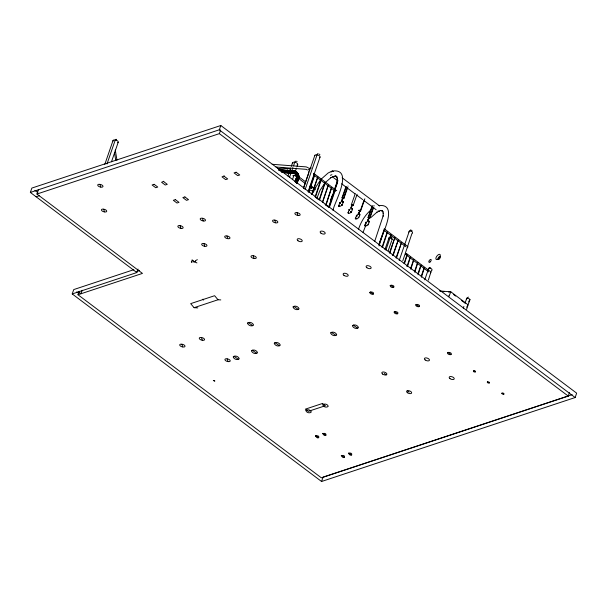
<?xml version="1.0" encoding="UTF-8"?>
<svg xmlns="http://www.w3.org/2000/svg" width="607" height="607" viewBox="0 0 607 607"><rect width="100%" height="100%" fill="white"/><g stroke="black" fill="none" stroke-linecap="round" stroke-linejoin="round"><path stroke-width="0.91" d="M352.409 208.891L352.272 209.87A5.364 2.542 -53 0 1 351.878 211.016L350.08 213.011A4.074 1.935 -53 0 1 349.025 213.361L348.372 213.269M359.845 214.483L359.708 215.462A5.364 2.542 -53 0 1 359.314 216.608L357.515 218.603A4.074 1.935 -53 0 1 356.461 218.96L355.619 218.763M192.237 261.905C191.053 263.999 190.704 259.348 193.36 260.911M296.648 176.409L296.459 177.343M296.565 177.676L296.747 175.924L296.178 174.535M296.861 177.35L296.694 175.651M296.998 176.296L295.397 181.402M297.096 177.494L296.96 175.871M298.91 176.652L298.621 178.504M298.925 177.737L299.016 176.758M311.535 187.927C312.119 189.225 312.924 185.659 311.649 187.593M348.183 212.738L348.266 212.222A4.681 2.216 -53 0 1 348.342 211.942M346.293 186.797L342.378 197.92L342.682 198.314L343.516 198.292L347.128 188.026M360.262 210.895L359.124 210.515L360.262 210.895L364.177 199.771M372.349 206.395L368.434 217.518L368.737 217.921L369.572 217.898L373.184 207.632M369.572 217.898L368.487 217.458M333.509 194.726L333.509 195.105M351.529 207.382C349.237 209.483 353.471 202.913 351.385 207.92M290.078 170.886L290.358 170.051M315.2 189.786L315.291 189.346M448.922 295.814L448.892 296.398L450.834 291.838L439.551 290.95M359.048 213.717C359.261 211.653 357.348 214.15 358.904 213.96M368.366 220.72C368.654 218.823 366.658 220.811 368.123 221.031M296.762 176.728L295.048 181.516M298.416 178.534L298.667 175.863M298.765 178.42L298.97 177.494M392.039 239.477L391.887 240.084C394.004 238.452 387.509 236.533 388.647 239.158M287.953 169.034L287.771 168.518L287.21 169.125M407.297 247.337L407.403 247.815L407.927 246.692L384.231 228.786M343.281 202.199C343.281 200.469 341.483 202.913 343.122 202.412M308.531 191.751L308.986 191.941L308.493 191.812L314.343 174.71M308.986 191.941L314.821 174.869M317.749 177.032L311.657 194.187L312.142 194.316L311.679 194.263M312.142 194.316L317.818 177.047M320.928 179.664L315.109 196.835L315.564 196.888L321.24 179.626M319.107 199.847L324.927 182.669M319.085 199.741L319.563 199.9L325.177 182.616M322.378 202.306L328.197 185.135M322.59 202.412L328.448 185.082M325.777 204.863L331.513 187.624M331.695 187.563L326.149 204.847L325.663 204.726M328.956 207.26L334.783 190.082M328.941 207.154L329.419 207.313L335.254 190.241M379.694 242.428L383.791 230.448M379.026 245.934L384.398 229.56M381.978 247.368L387.243 231.973M382.471 247.489L387.562 231.935M385.893 250.069L391.158 234.674L390.688 234.659M389.398 252.952L394.831 237.754M389.891 253.073L394.853 237.496M392.676 255.41L398.253 239.977L393.161 255.539M395.984 257.907L401.546 242.732M396.477 258.028L401.5 242.459M404.042 263.377L407.001 254.781M404.535 263.506L407.289 254.773M406.925 266.572L410.135 257.186M407.692 265.881L410.446 257.148M410.628 268.332L413.686 259.705M410.825 269.311L413.807 259.713M414.627 271.337L417.555 262.77M414.824 272.315L417.806 262.717M417.897 273.803L420.833 265.236M418.094 274.781L421.144 265.198M421.212 276.291L424.141 267.725M421.41 277.27L424.452 267.687M322.347 202.237L322.841 202.359M404.998 245.129L404.573 245.107M138.047 269.053L136.848 272.551L30.35 192.442L31.852 188.071L220.819 125.505L576.65 393.161L575.148 397.532L321.566 481.495L72.225 293.94L73.735 289.577L133.859 269.667M569.457 392.585L568.251 396.083L321.369 477.823L77.984 294.752L142.448 273.408L36.936 194.043L38.438 189.672M104.799 164.421L113.046 140.467M106.991 163.996L115.239 140.042L116.134 139.269M111.483 161.788L118.206 142.273M77.984 294.752L79.191 291.254M82.203 290.26L80.997 293.75L78.493 291.868M163.64 181.607L167.274 184.346L165.241 185.021L161.606 182.282L163.761 181.258M220.819 125.505L219.317 129.875L575.148 397.532M36.936 194.043L219.355 133.639L220.561 130.141M224.051 176.205L227.686 178.936L225.645 179.611L222.01 176.88L224.173 175.848M287.923 176.083L289.152 172.525M289.767 170.742L290.685 168.078M291.299 166.295L292.521 162.737M289.501 177.434L291.034 172.98M291.648 171.204L292.87 167.646M293.485 165.863C294.251 165.21 294.395 160.385 295.92 161.265M292.468 179.664L294 175.218M279.713 170.438L295.268 171.69L296.451 168.101M297.066 166.318L297.68 164.543M295.184 181.432L296.664 177.138M295.548 181.303L296.436 178.724M295.359 182.275L297.24 176.69L296.436 174.126A3.24 2.352 71.7 0 0 295.404 173.276L281.436 172.047M295.655 182.335L297.43 177.176A2.451 1.783 71.7 0 0 297.521 175.802L296.679 173.966A3.445 2.504 71.7 0 0 294.721 172.82L281.527 171.804M295.966 182.449L297.855 176.812L296.914 173.784A3.817 2.777 71.7 0 0 295.692 172.79L281.565 171.515M296.269 182.593L298.166 176.918L297.134 173.594A4.196 3.05 71.7 0 0 295.791 172.494L280.813 171.144M296.542 182.76L298.432 175.825M296.77 182.95L298.553 177.775M297.225 181.986L298.113 179.399M296.937 183.139L298.72 177.965M297.035 183.314L298.819 178.139M296.982 183.595L298.834 178.299M303.47 187.995L308.5 173.382L308.485 171.66M303.515 188.261L314.851 155.346M305.093 189.612L317.036 154.914L317.727 153.624L318.243 153.867M308.06 191.842L320.003 157.152M317.089 197.852L319.995 190.355L324.988 182.919M328.698 206.934L337.257 181.136L337.158 181.607L337.302 178.549L337.386 179.111L336.771 176.804L337.044 177.35L335.747 175.886L336.718 176.614L334.814 176.053L335.39 176.151L332.97 176.538L333.486 176.447M333.076 210.485C332.894 204.946 355.004 168.351 332.53 170.992M341.938 199.551C340.413 204.051 344.207 197.343 342.143 199.597M344.427 195.697L344.867 194.422M359.147 213.216C360.679 209.392 356.977 214.81 359.374 213.186M358.449 229.537C360.702 222.185 364.868 215.439 370.551 210.242M363.047 232.42L365.96 224.924M374.663 241.51L383.214 215.713L383.123 216.175L383.267 213.125L383.343 213.687L382.736 211.38L383.002 211.926L381.712 210.462L382.676 211.19L380.779 210.629M379.041 245.053C378.859 239.522 400.961 202.928 378.495 205.568M384.937 249.538L389.155 237.481L390.316 236.616L391.523 237.178M388.23 250.714L391.583 240.971M321.566 481.495L323.068 477.125L572.151 394.656M399.201 260.509L409.27 231.275L410.681 229.871L412.168 230.903M402.798 260.798L411.963 233.467M424.756 279.827L428.709 268.355L429.513 267.604L430.712 267.892M428.352 280.13L431.402 270.54M463.285 308.219L463.892 306.444M465.114 302.901L466.889 297.938L468.483 297.096M466.571 309.395L469.317 301.421M333.926 191.721L337.841 180.598M334.29 191.835L337.302 183.284M342.014 197.806L345.929 186.683M343.873 198.413A0.979 0.47 16.3 0 0 342.652 197.578A0.979 0.47 16.3 0 0 342.31 198.33A0.979 0.47 16.3 0 0 343.873 198.413L347.788 187.29M351.332 204.809L355.239 193.686M353.183 205.416A0.979 0.47 16.3 0 0 351.961 204.582A0.979 0.47 16.3 0 0 351.62 205.333A0.979 0.47 16.3 0 0 353.183 205.416L357.098 194.293M360.619 211.008A0.979 0.47 16.3 0 0 359.397 210.174A0.979 0.47 16.3 0 0 359.056 210.925A0.979 0.47 16.3 0 0 360.619 211.008L364.534 199.885M368.077 217.405L372.288 205.424M369.929 218.012A0.979 0.47 16.3 0 0 368.707 217.177A0.979 0.47 16.3 0 0 368.366 217.928A0.979 0.47 16.3 0 0 369.929 218.012L373.844 206.888M468.733 301.907L469.803 299.289L469.621 300.541C471.738 298.91 465.243 296.982 466.381 299.608M313.394 192.305L315.291 187.859L320.579 179.9M333.547 194.354L333.524 194.984M356.248 216.35L356.112 216.646A4.681 2.216 -53 0 0 355.778 217.534M202.776 299.334L203.535 299.995L203.072 299.183M331.414 197.67L331.733 197.093M368.191 224.469L368.624 223.611A5.364 2.542 -53 0 0 369.018 222.465L369.155 221.487L368.183 220.204L365.422 223.649A4.681 2.216 -53 0 0 365.019 224.818L364.928 225.766L365.771 225.963A4.074 1.935 -53 0 0 366.825 225.607C369.458 224.818 367.114 224.567 367.994 224.249M333.63 194.24L331.483 196.585L332.181 197.321M356.567 215.773L358.342 213.778M313.5 174.232L313.69 173.314M430.568 272.793L430.849 271.974M309.471 170.013C307.256 170.726 309.927 166.788 311.323 168.078M342.378 197.92L343.425 197.905M466.692 307.172L467.663 305.655L467.625 304.464L450.834 291.838L448.679 292.058M278.932 169.065L279.531 168.989M350.368 208.762L348.676 211.054A4.681 2.216 -53 0 0 348.433 211.646M331.118 172.069L332.431 171.03L333.448 171.584M380.422 210.386L379.109 211.426L378.093 210.872M412.548 233.217C413.488 231.487 408.807 230.053 408.815 232.117M431.987 270.29C432.928 268.56 428.246 267.126 428.254 269.189M321.103 179.209L328.152 172.987L332.014 171.083M325.587 182.312L331.035 177.578L330.671 177.805L332.78 176.789M370.945 217.496L377 212.154L376.636 212.374L379.451 211.024M331.938 174.702L330.367 175.294M331.134 200.158L330.398 199.771L331.232 199.415M355.968 218.839C354.784 219.575 355.353 217.124 356.127 218.209M352.326 209.491L352.356 208.58L351.779 209.377M368.426 220.174L368.684 220.189M193.716 262.103L195.666 261.367M30.35 192.442L219.962 129.564M36.101 196.767L39.197 195.742M136.825 271.397L139.496 270.517M72.225 293.94L136.848 272.551M218.012 299.759L214.612 295.708L190.674 303.637L194.073 307.688L218.012 299.759L220.789 299.911M292.771 175.825L296.656 174.55M308.986 168.845L309.532 169.118M348.304 213.383L347.887 212.594L348.722 212.746M277.801 168.67L281.898 168.238L288.742 168.571M405.779 254.576L406.326 253.407L405.726 254.545L428.686 271.883M352.743 204.908C350.451 204.771 353.357 205.72 352.743 204.999M350.922 207.882L351.165 208.459M358.411 217.071L358.555 217.746L358.919 217.564M194.073 307.688L197.776 307.893M272.141 164.277L306.095 166.879L308.31 167.744M276.026 167.024L306.36 169.345L307.468 170.006M279 169.732L294.084 170.893M278.643 169.854L294.266 170.962M279.387 169.952L294.441 171.106L295.814 171.675A5.387 3.915 71.7 0 1 297.536 173.086M278.514 170.028L295.184 171.432M279.819 170.749L295.844 172.198A4.598 3.346 71.7 0 1 297.316 173.405L297.711 173.959M282.24 172.289L295.222 173.443A3.081 2.238 71.7 0 1 296.216 174.247L296.474 174.619M283.014 172.464L294.873 173.556A3.081 2.238 71.7 0 1 295.859 174.368M282.832 172.479L294.114 173.344M440.356 291.406L444.051 291.694M311.376 187.199L315.792 187.927M310.45 190.56L313.644 190.909L313.242 190.81M342.257 200.515C341.604 199.771 341.718 202.397 342.318 200.636M293.902 170.908L294.919 171.075M293.735 171.007L295.063 171.22M293.591 171.182L294.934 171.569M293.932 173.283L295.048 173.541A3.027 2.2 71.7 0 1 296.019 174.33L296.277 174.695M289.137 168.663L290.662 169.034M196.934 262.914L193.808 261.496M331.172 200.249L330.785 200.082M474.727 370.907L473.422 370.907L473.437 371.454A1.191 0.592 19 0 0 474.067 371.894L475.372 371.894L475.349 371.34M294.744 171.015L295.609 171.349A5.964 4.332 71.7 0 1 297.521 172.904L298.052 173.663M294.57 171.03L295.73 171.478A5.713 4.15 71.7 0 1 297.559 172.972M295.268 171.69L295.852 171.918A5.008 3.642 71.7 0 1 297.453 173.23M296.656 161.212L297.096 161.545M390.665 285.313L393.647 287.377M416.243 304.555L419.232 306.618M370.3 292.058L373.282 294.122M394.626 311.71L397.615 313.773M448.034 352.508L451.016 354.571M473.581 370.839L475.213 371.962M487.573 381.886L489.204 383.009M502.148 393.063L503.78 394.186M353.228 325.124L357.698 328.228M293.834 306.345L298.303 309.449M331.46 332.34L335.921 335.436M248.301 322.575L252.762 325.671M275.032 342.682L279.501 345.778M252.269 350.224L256.738 353.32M234.006 356.271L238.468 359.367M323.076 433.337L325.929 435.34M348.843 453.027L351.696 455.022M315.898 435.72L318.743 437.715M341.665 455.409L344.51 457.405M342.136 177.79L379.671 206.031M332.621 176.986L337.879 180.939M341.627 183.762L355.141 193.929M356.643 195.059L362.652 199.574M364.154 200.705L376.165 209.741M453.452 294.403L455.645 296.049M461.495 300.45L465.152 303.204M315.374 197.245L318.356 199.491M325.071 204.536L328.053 206.782M219.355 133.639L568.251 396.083M384.337 373.495L386.204 374.898M407.259 390.733L409.118 392.137M34.872 190.348L37.9 192.616M76.763 291.853L79.039 293.568M313.781 173.412L336.703 190.689M313.834 175.006L335.314 191.228M383.578 229.886L405.795 246.67M406.379 253.445L430.075 271.344M305.723 181.963L299.054 176.933L298.841 175.916M310.162 185.325L312.438 187.077M294.554 175.393L296.777 177.069M298.257 178.185L305.662 183.784M309.365 186.584L311.588 188.261M192.093 259.819L193.178 260.889M319.426 154.148L319.881 154.747M297.999 173.731L297.415 172.889A6.116 4.446 71.7 0 0 295.457 171.288M297.885 173.83L297.263 172.927A6.169 4.484 71.7 0 0 295.283 171.311M296.125 174.74L295.738 174.179A3.817 2.777 71.7 0 0 294.516 173.177M294.6 173.374A3.49 2.534 71.7 0 1 295.715 174.285L296.535 175.651M297.938 173.625L298.765 175.218M297.794 173.67L298.234 174.482M297.589 173.746L298.545 176.227M296.353 174.406L297.073 176.273M296.064 174.634L296.345 175.142M298.371 174.429L298.69 175.264M298.227 174.475L298.553 175.317M391.803 237.648L391.993 238.21M297.127 212.738L297.908 215.402A2.436 1.214 19 0 0 300.124 214.491A2.436 1.214 19 0 0 297.127 212.738A2.436 1.214 19 0 0 294.911 213.656A2.436 1.214 19 0 0 297.908 215.402M274.796 220.136L275.578 222.799A2.436 1.214 19 0 0 277.794 221.881A2.436 1.214 19 0 0 274.796 220.136A2.436 1.214 19 0 0 272.589 221.047A2.436 1.214 19 0 0 275.578 222.799M253.256 255.767L254.037 258.43A2.436 1.214 19 0 0 256.253 257.512A2.436 1.214 19 0 0 253.256 255.767A2.436 1.214 19 0 0 251.04 256.685A2.436 1.214 19 0 0 254.037 258.43M226.95 235.979L227.731 238.642A2.436 1.214 19 0 0 229.939 237.724A2.436 1.214 19 0 0 226.95 235.979A2.436 1.214 19 0 0 224.734 236.889A2.436 1.214 19 0 0 227.731 238.642M202.45 218.277L203.231 220.94A2.436 1.214 19 0 0 205.447 220.022A2.436 1.214 19 0 0 202.45 218.277A2.436 1.214 19 0 0 200.234 219.195A2.436 1.214 19 0 0 203.231 220.94M203.929 243.597L204.711 246.26A2.436 1.214 19 0 0 206.919 245.349A2.436 1.214 19 0 0 203.929 243.597A2.436 1.214 19 0 0 201.714 244.515A2.436 1.214 19 0 0 204.711 246.26M227.185 358.881L227.966 361.544A2.436 1.214 19 0 0 230.182 360.634A2.436 1.214 19 0 0 227.185 358.881A2.436 1.214 19 0 0 224.969 359.799A2.436 1.214 19 0 0 227.966 361.544M180.097 225.675L180.878 228.338A2.436 1.214 19 0 0 183.094 227.428A2.436 1.214 19 0 0 180.097 225.675A2.436 1.214 19 0 0 177.889 226.593A2.436 1.214 19 0 0 180.878 228.338M201.524 337.568L202.306 340.231A2.436 1.214 19 0 0 204.513 339.313A2.436 1.214 19 0 0 201.524 337.568A2.436 1.214 19 0 0 199.308 338.486A2.436 1.214 19 0 0 202.306 340.231M181.963 344.252L182.745 346.916A2.436 1.214 19 0 0 184.96 345.998A2.436 1.214 19 0 0 181.963 344.252A2.436 1.214 19 0 0 179.748 345.171A2.436 1.214 19 0 0 182.745 346.916M99.965 184.399L100.747 187.062A2.436 1.214 19 0 0 102.955 186.144A2.436 1.214 19 0 0 99.965 184.399A2.436 1.214 19 0 0 97.75 185.317A2.436 1.214 19 0 0 100.747 187.062M103.698 209.218L104.472 211.881A2.436 1.214 19 0 0 106.688 210.963A2.436 1.214 19 0 0 103.698 209.218A2.436 1.214 19 0 0 101.483 210.128A2.436 1.214 19 0 0 104.472 211.881M298.659 175.173L298.894 176.113M298.5 175.173L298.758 176.174M296.504 175.56L296.664 176.182M116.256 139.549L116.332 139.959M115.262 150.05L116.992 160.218M114.526 153.093L115.785 160.483M296.709 176.705L296.603 175.992L296.588 176.5M296.565 176.121A2.451 1.783 71.7 0 1 296.474 177.494M295.51 173.367A4.598 3.346 71.7 0 1 295.958 173.852M295.655 173.132A5.008 3.642 71.7 0 1 296.148 173.663M294.956 173.215A4.196 3.05 71.7 0 1 295.821 174.027M294.721 173.503A3.24 2.352 71.7 0 1 295.761 174.353M295.108 171.409A6.116 4.446 71.7 0 1 295.806 171.819M296.466 172.358A6.116 4.446 71.7 0 1 297.066 173.01M314.79 155.658A2.436 1.214 19 0 1 317.036 154.914A2.436 1.214 19 0 1 319.707 156.12A2.436 1.214 19 0 1 319.441 157.585M347.955 186.038A0.979 0.47 16.3 0 1 348.061 186.174M373.851 205.507A0.979 0.47 16.3 0 1 374.117 205.781M364.807 198.77A0.979 0.47 16.3 0 1 364.837 199.035M334.222 192.244A0.979 0.47 16.3 0 1 334.154 191.546M334.343 191.501A0.979 0.47 16.3 0 1 334.563 191.493M330.944 198.853A4.681 2.216 -53 0 1 331.149 198.261M197.336 259.659A19.887 9.424 -53 0 1 195.333 260.714M113.092 141.135A2.436 1.214 19 0 1 115.239 140.042A2.436 1.214 19 0 1 117.91 141.249A2.436 1.214 19 0 1 117.644 142.713M292.824 163.769A2.436 1.214 19 0 1 294.714 162.312A2.436 1.214 19 0 1 297.377 163.511A2.436 1.214 19 0 1 297.111 164.975M474.788 370.9A1.191 0.592 19 0 1 475.418 371.34M339.571 202.67L340.269 203.406L339.571 202.67M348.881 209.673L349.579 210.409L348.881 209.673M356.317 215.265L357.015 216.001L356.317 215.265M365.626 222.268L366.332 223.004L365.626 222.268M338.486 205.849C339.29 207.624 339.677 204.119 338.486 205.849M364.541 225.455C365.346 227.223 365.733 223.717 364.541 225.455M343.092 201.888L342.963 202.867A5.364 2.542 -53 0 1 342.568 204.013L340.77 206.008A4.074 1.935 -53 0 1 339.715 206.357L338.873 206.168L338.956 205.219A4.681 2.216 -53 0 1 339.359 204.043L342.128 200.606L343.092 201.888M359.132 214.612C359.913 216.327 360.368 213.019 359.132 214.612M368.441 221.616C369.231 223.33 369.678 220.022 368.441 221.616M341.513 204.544L342.204 205.303L341.513 204.544M350.823 211.547L351.514 212.306L350.823 211.547M315.541 435.993C318.569 441.084 321.065 434.362 315.541 435.993M322.719 433.61C325.747 438.702 328.25 431.987 322.719 433.61M341.309 455.675C344.336 460.774 346.832 454.051 341.309 455.675M348.486 453.3C351.514 458.391 354.018 451.669 348.486 453.3M368.783 218.839C367.918 222.64 366.719 219.165 368.783 218.839M213.353 380.49L214.772 381.021L213.353 380.49M233.331 356.734L233.255 357.091C234.036 359.169 237.375 360.467 239.143 358.904L239.219 358.547C238.437 356.461 235.099 355.171 233.331 356.734M247.626 323.038L247.55 323.394C248.331 325.473 251.67 326.771 253.438 325.208L253.514 324.844C252.732 322.765 249.394 321.475 247.626 323.038M251.594 350.687L251.526 351.043C252.307 353.122 255.646 354.42 257.414 352.857L257.482 352.492C256.708 350.414 253.369 349.124 251.594 350.687M274.356 343.145L274.288 343.509C275.07 345.588 278.408 346.878 280.176 345.322L280.244 344.958C279.47 342.879 276.124 341.589 274.356 343.145M293.158 306.808L293.09 307.172C293.871 309.251 297.21 310.541 298.978 308.986L299.046 308.622C298.265 306.543 294.926 305.253 293.158 306.808M330.785 332.803L330.709 333.16C331.49 335.239 334.829 336.536 336.597 334.973L336.673 334.609C335.891 332.53 332.553 331.24 330.785 332.803M352.553 325.587L352.485 325.951C353.266 328.03 356.605 329.32 358.373 327.765L358.441 327.401C357.667 325.322 354.329 324.032 352.553 325.587M369.83 292.369C369.481 294.266 374.466 295.222 373.54 292.984A2.178 1.085 19 0 0 372.395 292.187L370.976 291.884L369.83 292.369M390.195 285.631C389.846 287.521 394.831 288.477 393.905 286.238A2.178 1.085 19 0 0 392.759 285.442L391.34 285.138L390.195 285.631M394.155 312.028C393.806 313.918 398.799 314.874 397.873 312.635A2.178 1.085 19 0 0 396.72 311.839L395.301 311.535L394.155 312.028M415.772 304.866C415.423 306.763 420.408 307.719 419.49 305.48A2.178 1.085 19 0 0 418.337 304.684L416.918 304.38L415.772 304.866M447.564 352.826C447.215 354.716 452.2 355.672 451.274 353.433A2.178 1.085 19 0 0 450.121 352.637L448.702 352.333L447.564 352.826M487.315 382.061L487.429 382.509A1.191 0.592 19 0 0 488.058 382.941L489.363 382.941L489.341 382.395A1.191 0.592 19 0 0 488.711 381.955L487.315 382.061M501.89 393.23L502.012 393.677A1.191 0.592 19 0 0 502.642 394.118L503.939 394.118L503.924 393.564A1.191 0.592 19 0 0 503.294 393.131L501.89 393.23M306.034 410.393L305.936 410.742C306.52 412.654 309.676 413.511 311.156 412.176L311.254 411.827C310.67 409.907 307.514 409.057 306.034 410.393M322.977 404.694L322.878 405.044C323.455 406.956 326.612 407.813 328.091 406.478L328.19 406.129C327.613 404.209 324.457 403.359 322.977 404.694M154.125 184.316L152.091 184.983L155.726 187.722L157.759 187.047L154.125 184.316M236.1 172.229L234.067 172.904L237.694 175.635L239.735 174.96L236.1 172.229M175.37 199.627L173.336 200.302L176.971 203.034L179.004 202.359L175.37 199.627M184.885 196.926L182.851 197.594L186.486 200.333L188.519 199.657L184.885 196.926M322.454 403.488L305.367 409.148L308.31 411.364L325.398 405.704L322.454 403.488M382.615 374.064A2.648 1.32 19 0 0 386.818 374.42A2.648 1.32 19 0 0 383.586 371.992A2.648 1.32 19 0 0 382.615 374.064M407.396 392.706A2.648 1.32 19 0 0 411.599 393.063A2.648 1.32 19 0 0 408.367 390.635A2.648 1.32 19 0 0 407.396 392.706M438.102 259.03A3.134 1.487 -53 0 0 439.999 254.485A3.134 1.487 -53 0 0 436.145 257.36A3.134 1.487 -53 0 0 438.102 259.03M430.022 262.004A1.7 0.804 -53 0 0 431.046 259.538A1.7 0.804 -53 0 0 428.959 261.101A1.7 0.804 -53 0 0 430.022 262.004M439.233 258.954A1.7 0.804 -53 0 0 440.257 256.495A1.7 0.804 -53 0 0 438.171 258.051A1.7 0.804 -53 0 0 439.233 258.954M343.941 275.335A2.648 1.32 19 0 0 348.152 275.692A2.648 1.32 19 0 0 344.92 273.256A2.648 1.32 19 0 0 343.941 275.335M366.901 267.733A2.648 1.32 19 0 0 371.105 268.089A2.648 1.32 19 0 0 367.88 265.661A2.648 1.32 19 0 0 366.901 267.733M297.984 240.759A2.648 1.32 19 0 0 302.187 241.116A2.648 1.32 19 0 0 298.955 238.688A2.648 1.32 19 0 0 297.984 240.759M320.936 233.156A2.648 1.32 19 0 0 325.147 233.513A2.648 1.32 19 0 0 321.915 231.085A2.648 1.32 19 0 0 320.936 233.156M425.188 359.966A2.648 1.32 19 0 0 429.399 360.323A2.648 1.32 19 0 0 426.167 357.895A2.648 1.32 19 0 0 425.188 359.966M449.969 378.609A2.648 1.32 19 0 0 454.18 378.965A2.648 1.32 19 0 0 450.948 376.537A2.648 1.32 19 0 0 449.969 378.609"/></g></svg>
